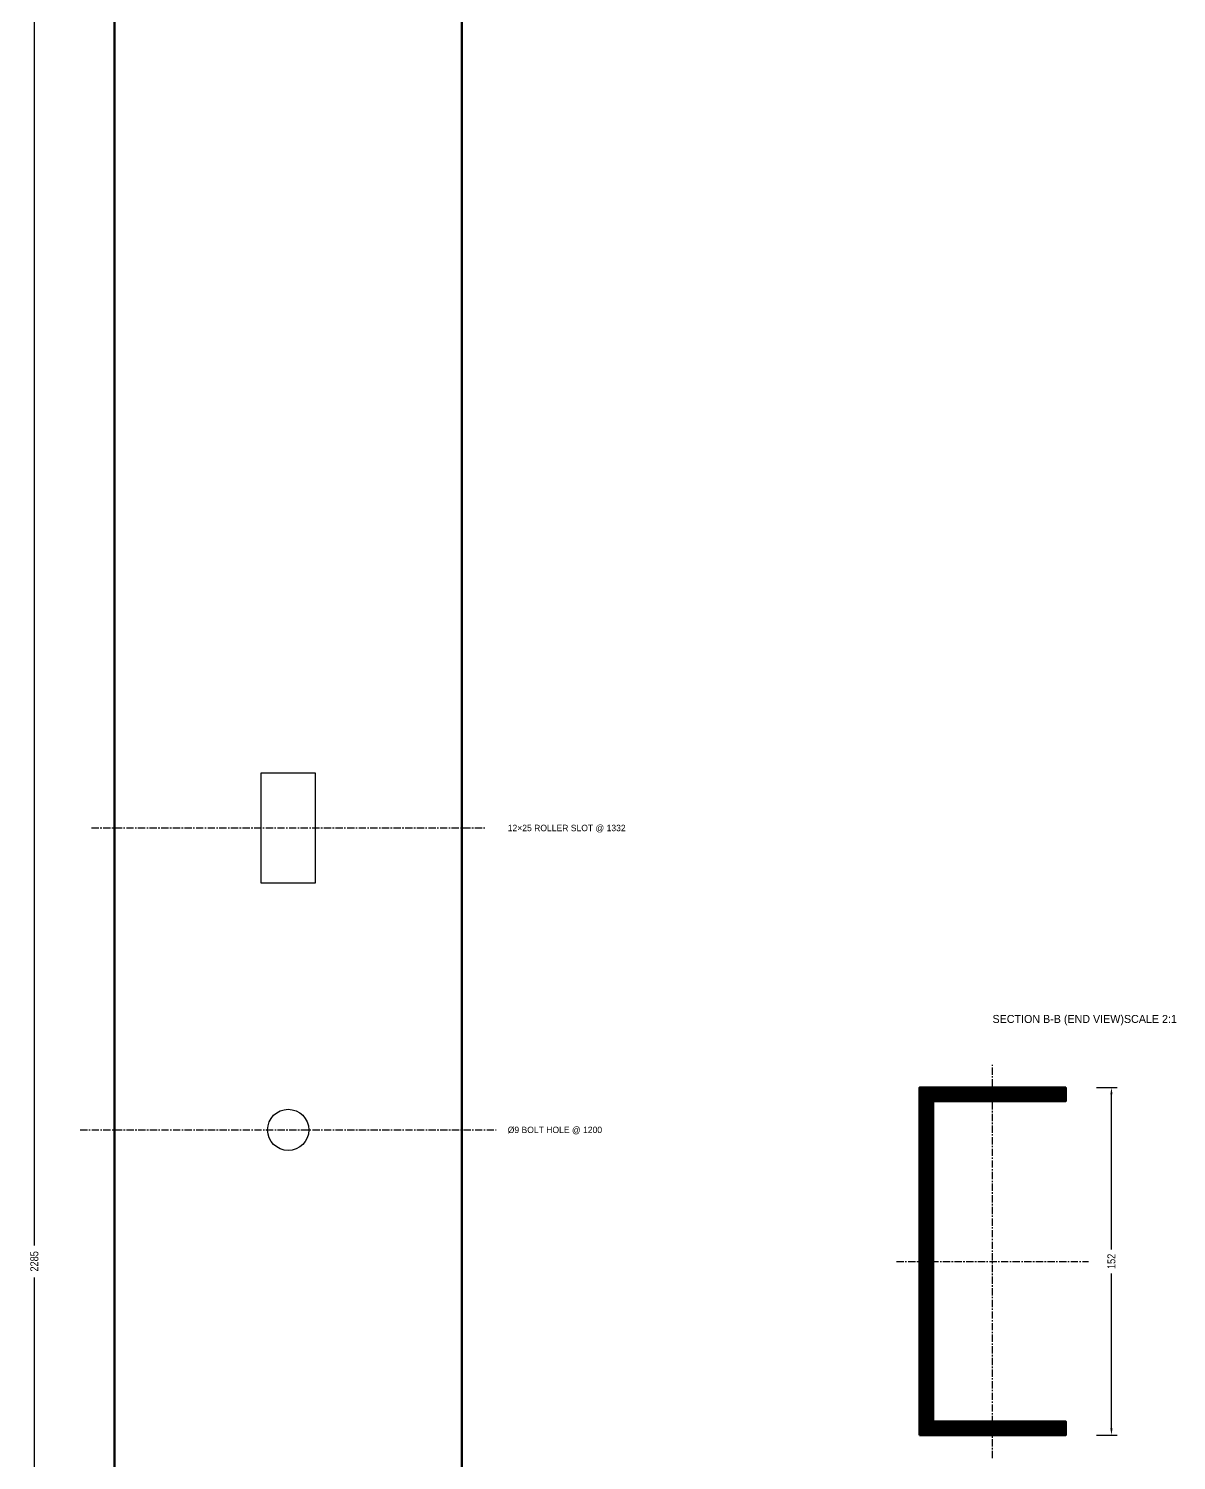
# Model space of a CAD drawing. Header units: millimetres. Extents: x 0 to 841, y 0 to 2408.
# Drawn here: x 22 to 524, y 1156 to 1782 of the extents above; entities that cross this region are included whole.
import ezdxf
from ezdxf.enums import TextEntityAlignment as Align

# ---------------------------------------------------------------- set-up
doc = ezdxf.new("R2010")
doc.units = ezdxf.units.MM
doc.linetypes.add('CENTER', pattern=[5.08, 3.175, -0.635, 0.635, -0.635])
for name, color, linetype in [('CENTER', 1, 'CENTER'), ('DIM', 2, 'Continuous'), ('HATCH', 8, 'Continuous'), ('NOTES', 3, 'Continuous'), ('OUTLINE', 7, 'Continuous')]:
    doc.layers.add(name, color=color, linetype=linetype)
doc.styles.add('OpenSansCondensed-Light', font='OpenSansCondensed-Light.ttf')
doc.dimstyles.get("Standard").update_dxf_attribs({"dimtxt": 3.5, "dimasz": 3, "dimexe": 2.5, "dimexo": 1.5, "dimgap": 1, "dimtad": 1, "dimcen": 2.5, "dimazin": 3, "dimtfac": 1, "dimtmove": 0, "dimatfit": 3})

# ---------------------------------------------------------------- blocks, each defined once
blk = doc.blocks.new('_CLOSEDFILLED')
at = {"color": 0, "linetype": 'BYBLOCK'}
blk.add_solid([(-1, 0.16), (0, 0), (-1, -0.16)], dxfattribs=at)
blk = doc.blocks.new('*D1')
for p, q in [((33.5, 2385), (22.5, 2385)), ((25, 1249.5), (25, 2382)), ((25, 103), (25, 1235.5)), ((33.5, 100), (22.5, 100))]:
    blk.add_line(p, q)
at = {"layer": 'Defpoints'}
for p in [(35, 2385), (25, 100), (35, 100)]:
    blk.add_point(p, dxfattribs=at)
at = {"layer": 'DIM', "xscale": 3, "yscale": 3}
for p, rotation in [((25, 2385), 90), ((25, 100), 270)]:
    blk.add_blockref('_CLOSEDFILLED', p, dxfattribs=dict(at, rotation=rotation))
at = {"layer": 'DIM', "insert": (25, 1242.5), "char_height": 3.5, "attachment_point": 5, "rotation": 90, "style": 'OpenSansCondensed-Light'}
blk.add_mtext('2285', dxfattribs=at)
blk = doc.blocks.new('*D4')
for p, q in [((489.5, 1318.5), (498.5, 1318.5)), ((496, 1247.75), (496, 1315.5)), ((496, 1169.5), (496, 1237.25)), ((489.5, 1166.5), (498.5, 1166.5))]:
    blk.add_line(p, q)
at = {"layer": 'Defpoints'}
for p in [(488, 1318.5), (488, 1166.5), (496, 1166.5)]:
    blk.add_point(p, dxfattribs=at)
at = {"layer": 'DIM', "xscale": 3, "yscale": 3}
for p, rotation in [((496, 1318.5), 90), ((496, 1166.5), 270)]:
    blk.add_blockref('_CLOSEDFILLED', p, dxfattribs=dict(at, rotation=rotation))
at = {"layer": 'DIM', "insert": (496, 1242.5), "char_height": 3.5, "attachment_point": 5, "rotation": 90, "style": 'OpenSansCondensed-Light'}
blk.add_mtext('152', dxfattribs=at)

msp = doc.modelspace()

# ---------------------------------------------------------------- hatches: boundary and pattern name
at = {"layer": 'HATCH'}
h = msp.add_hatch(dxfattribs=at)
h.set_pattern_fill('SOLID', angle=45)
h.paths.add_polyline_path([(412, 1166.5), (418, 1166.5), (418, 1318.5), (412, 1318.5)])
h = msp.add_hatch(dxfattribs=at)
h.set_pattern_fill('SOLID', angle=45)
h.paths.add_polyline_path([(418, 1312.5), (476, 1312.5), (476, 1318.5), (418, 1318.5)])
h = msp.add_hatch(dxfattribs=at)
h.set_pattern_fill('SOLID', angle=45)
h.paths.add_polyline_path([(418, 1166.5), (476, 1166.5), (476, 1172.5), (418, 1172.5)])

# ---------------------------------------------------------------- linework, layer by layer
at = {"layer": 'CENTER'}
for p, q in [((50, 1432), (222, 1432)), ((444, 1156.5), (444, 1328.5)), ((45, 1300), (227, 1300)), ((402, 1242.5), (486, 1242.5))]:
    msp.add_line(p, q, dxfattribs=at)
at = {"layer": 'OUTLINE', "lineweight": 50}
for points in [[(60, 100), (212, 100), (212, 2385), (60, 2385), (60, 100)], [(412, 1166.5), (476, 1166.5), (476, 1172.5), (418, 1172.5), (418, 1312.5), (476, 1312.5), (476, 1318.5), (412, 1318.5), (412, 1166.5)]]:
    msp.add_lwpolyline(points, dxfattribs=at)
at = {"layer": 'OUTLINE', "lineweight": 25}
msp.add_lwpolyline([(124, 1408), (148, 1408), (148, 1456), (124, 1456), (124, 1408)], dxfattribs=at)
at = {"layer": 'OUTLINE'}
msp.add_circle((136, 1300), 9, dxfattribs=at)

# ---------------------------------------------------------------- texts
at = {"layer": 'NOTES'}
for s, height, p in [('12×25 ROLLER SLOT @ 1332', 2.8, (232, 1432)), ('SECTION B-B (END VIEW)SCALE 2:1', 3.5, (444, 1348.5)), ('Ø9 BOLT HOLE @ 1200', 2.8, (232, 1300))]:
    msp.add_text(s, height=height, dxfattribs=at).set_placement(p, align=Align.MIDDLE_LEFT)

# ---------------------------------------------------------------- dimensions: what is measured, and where the dimension line sits
at = {"layer": 'DIM'}
for base, p1, p2, picture, middle in [((25, 100), (35, 100), (35, 2385), '*D1', (25, 1242.5)), ((496, 1166.5), (488, 1166.5), (488, 1318.5), '*D4', (496, 1242.5))]:
    dim = msp.add_linear_dim(base=base, p1=p1, p2=p2, angle=90, dimstyle='Standard', dxfattribs=at)
    dim.commit()
    dim.dimension.update_dxf_attribs({"geometry": picture, "text_midpoint": middle})

doc.saveas('drawing.dxf')
